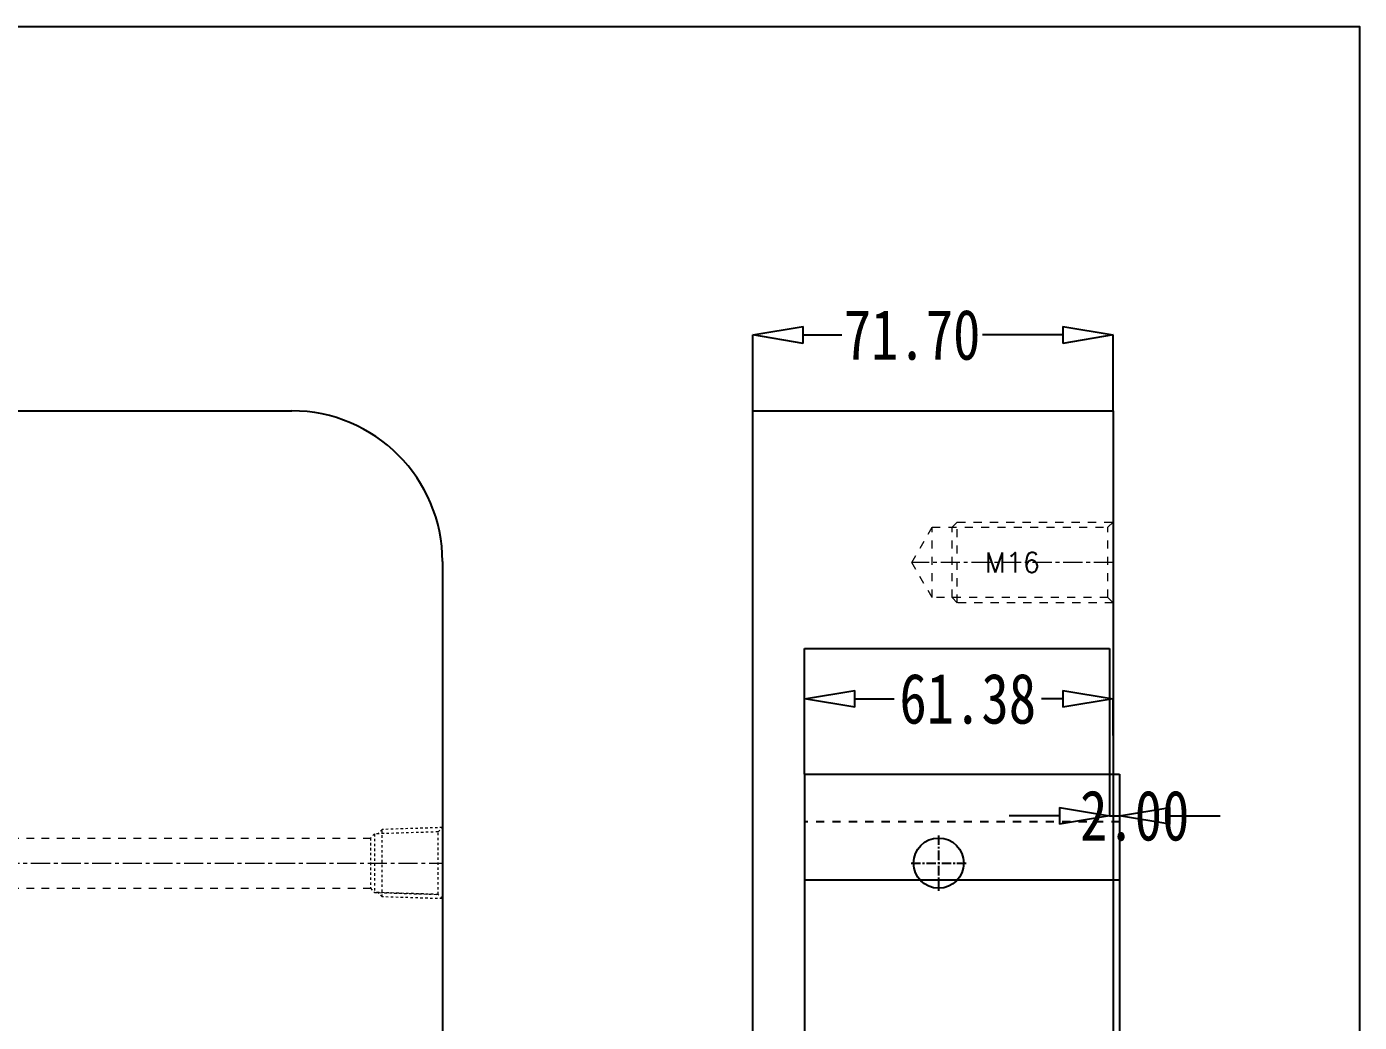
# Model space of a CAD drawing. Header units: millimetres. Extents: x 564 to 2602, y -1989 to 1042.
# Drawn here: x 2336.7 to 2602, y -789.6 to -591.4 of the extents above; entities that cross this region are included whole.
import ezdxf
from ezdxf.enums import TextEntityAlignment as Align

# ---------------------------------------------------------------- set-up
doc = ezdxf.new("R2010")
doc.units = ezdxf.units.MM
doc.header["$LTSCALE"] = 16.335
doc.header["$PDMODE"] = 3
doc.header["$PDSIZE"] = 0.3125
doc.linetypes.add('CENTER', pattern=[0.6, 0.375, -0.075, 0.075, -0.075])
doc.linetypes.add('HIDDEN', pattern=[0.2, 0.1, -0.1])
doc.layers.get('0').update_dxf_attribs({"linetype": 'CONTINUOUS'})
doc.layers.get('Defpoints').update_dxf_attribs({"linetype": 'CONTINUOUS'})
doc.layers.add('cool', color=153, linetype='HIDDEN', lineweight=9)
doc.layers.add('screw', color=33, linetype='CONTINUOUS', lineweight=13)
doc.layers.add('DEFAULT_2', color=8, linetype='HIDDEN')
doc.styles.get("Standard").update_dxf_attribs({"font": 'txt', "width": 0.8})
doc.styles.add('TXT', font='txt.shx', dxfattribs={"bigfont": 'gbcbig.shx'})
doc.dimstyles.new('STANDARD$0', dxfattribs={"dimscale": 2, "dimtxt": 3, "dimasz": 3, "dimexe": 1.25, "dimexo": 0.625, "dimgap": 0.5, "dimtad": 0, "dimdsep": 46, "dimlunit": 6, "dimtxsty": 'Standard', "dimblk": 'CLOSEDBLANK', "dimcen": 0, "dimclrt": 2, "dimazin": 2, "dimtfac": 2, "dimtmove": 1, "dimatfit": 3, "dimfxl": 0, "dimtolj": 1, "dimtzin": 0, "dimarcsym": 0})

# ---------------------------------------------------------------- blocks, each defined once
blk = doc.blocks.new('_ClosedBlank')
at = {"color": 0, "linetype": 'ByBlock', "lineweight": -2}
for p, q in [((-1, 0.167), (0, 0)), ((-1, 0.167), (-1, -0.167)), ((0, 0), (-1, -0.167))]:
    blk.add_line(p, q, dxfattribs=at)
blk = doc.blocks.new('*D150')
at = {"color": 6, "linetype": 'Continuous', "lineweight": -2}
for p, q in [((2481.28, -667.87), (2481.28, -652.77)), ((2491.28, -652.77), (2498.98, -652.77)), ((2542.98, -652.77), (2526.98, -652.77)), ((2552.98, -667.87), (2552.98, -652.77))]:
    blk.add_line(p, q, dxfattribs=at)
at = {"layer": 'Defpoints', "color": 0}
for p in [(2481.28, -652.77), (2481.28, -667.87), (2552.98, -667.87)]:
    blk.add_point(p, dxfattribs=at)
at = {"color": 6, "lineweight": -2, "xscale": 10, "yscale": 10, "zscale": 10, "rotation": 180}
blk.add_blockref('_ClosedBlank', (2481.28, -652.77), dxfattribs=at)
at = {"color": 6, "lineweight": -2, "xscale": 10, "yscale": 10, "zscale": 10}
blk.add_blockref('_ClosedBlank', (2552.98, -652.77), dxfattribs=at)
at = {"color": 4, "insert": (2512.98, -652.77), "char_height": 10, "attachment_point": 5}
blk.add_mtext('\\A1;71.70', dxfattribs=at)
blk = doc.blocks.new('22')
for p, q in [((2481.28, -667.87), (2552.98, -667.87)), ((2481.28, -1022.87), (2481.28, -667.87)), ((2552.98, -667.87), (2552.98, -1022.87)), ((2552.98, -1022.87), (2481.28, -1022.87))]:
    blk.add_line(p, q)
at = {"color": 1, "linetype": 'CENTER', "ltscale": 0.310989}
for p, q in [((2518.28, -763.37), (2518.28, -752.37)), ((2512.78, -757.87), (2523.78, -757.87)), ((2533.28, -816.37), (2533.28, -805.37)), ((2527.78, -810.87), (2538.78, -810.87)), ((2533.28, -898.37), (2533.28, -887.37)), ((2527.78, -892.87), (2538.78, -892.87)), ((2533.28, -958.37), (2533.28, -947.37)), ((2527.78, -952.87), (2538.78, -952.87))]:
    blk.add_line(p, q, dxfattribs=at)
for centre in [(2518.28, -757.87), (2533.28, -810.87), (2533.28, -892.87), (2533.28, -952.87)]:
    blk.add_circle(centre, 5)
at = {"layer": 'screw', "color": 8, "linetype": 'HIDDEN', "ltscale": 0.995164}
for p, q in [((2512.94, -698.04), (2516.98, -691.04)), ((2516.98, -691.04), (2551.98, -691.04)), ((2516.98, -705.04), (2516.98, -691.04)), ((2551.98, -691.04), (2552.98, -690.04)), ((2551.98, -705.04), (2551.98, -691.04)), ((2516.98, -705.04), (2512.94, -698.04)), ((2551.98, -705.04), (2516.98, -705.04)), ((2552.98, -706.04), (2551.98, -705.04))]:
    blk.add_line(p, q, dxfattribs=at)
at = {"layer": 'screw', "color": 92, "linetype": 'HIDDEN', "ltscale": 0.995164}
for p, q in [((2520.98, -691.04), (2521.98, -690.04)), ((2520.98, -705.04), (2520.98, -691.04)), ((2521.98, -690.04), (2552.98, -690.04)), ((2521.98, -706.04), (2521.98, -690.04)), ((2521.98, -706.04), (2520.98, -705.04)), ((2552.98, -706.04), (2521.98, -706.04))]:
    blk.add_line(p, q, dxfattribs=at)
at = {"layer": 'screw', "color": 1, "linetype": 'CENTER', "ltscale": 0.621977}
blk.add_line((2552.98, -698.04), (2512.94, -698.04), dxfattribs=at)
at = {"layer": 'screw', "color": 6, "linetype": 'HIDDEN', "ltscale": 0.995164, "style": 'TXT'}
blk.add_text('M16', height=4, dxfattribs=at).set_placement((2532.96, -698.04), align=Align.MIDDLE)
blk = doc.blocks.new('24')
at = {"color": 7, "linetype": 'Continuous'}
for p, q in [((2985.82, -663.34), (3048.52, -663.34)), ((2985.82, -663.34), (2985.82, -914.34)), ((3048.52, -663.34), (3048.52, -914.34)), ((2985.82, -684.34), (3048.52, -684.34))]:
    blk.add_line(p, q, dxfattribs=at)
at = {"layer": 'DEFAULT_2', "color": 8, "linetype": 'HIDDEN'}
blk.add_line((3048.52, -672.84), (2985.82, -672.84), dxfattribs=at)
blk = doc.blocks.new('cool_jt_f12')
at = {"layer": 'cool', "ltscale": 0.3}
for p, q in [((0, 7.0785), (0.856, 6.2225)), ((0, 7.0785), (12, 6.7035)), ((0.856, 6.2225), (0.856, -6.2225)), ((13.5, 5.827375), (0.856, 6.2225)), ((0.856, 6.2225), (13.5, 5.827375)), ((12, 6.7035), (12.856, 5.8475)), ((12, 6.7035), (12, -6.7035)), ((14.327375, 5), (13.5, 5.827375)), ((13.5, -5.827375), (13.5, 5.827375)), ((14.327375, -5), (14.327375, 5)), ((13.5, -5.827375), (14.327375, -5)), ((0.856, -6.2225), (0, -7.0785)), ((0, -7.0785), (12, -6.7035)), ((0.856, -6.2225), (13.5, -5.827375)), ((12, -6.7035), (12.856, -5.8475))]:
    blk.add_line(p, q, dxfattribs=at)
blk = doc.blocks.new('*D161')
at = {"color": 6, "linetype": 'Continuous', "lineweight": -2}
for p, q in [((2491.6, -740.17), (2491.6, -725.19)), ((2501.6, -725.19), (2509.4, -725.19)), ((2542.98, -725.19), (2538.74, -725.19)), ((2552.98, -732.44), (2552.98, -725.19))]:
    blk.add_line(p, q, dxfattribs=at)
at = {"layer": 'Defpoints', "color": 0}
for p in [(2491.6, -725.19), (2552.98, -732.44), (2491.6, -740.17)]:
    blk.add_point(p, dxfattribs=at)
at = {"color": 6, "lineweight": -2, "xscale": 10, "yscale": 10, "zscale": 10, "rotation": 180}
blk.add_blockref('_ClosedBlank', (2491.6, -725.19), dxfattribs=at)
at = {"color": 6, "lineweight": -2, "xscale": 10, "yscale": 10, "zscale": 10}
blk.add_blockref('_ClosedBlank', (2552.98, -725.19), dxfattribs=at)
at = {"color": 4, "insert": (2524.07, -725.19), "char_height": 10, "attachment_point": 5}
blk.add_mtext('\\A1;61.38', dxfattribs=at)
blk = doc.blocks.new('*D162')
at = {"color": 6, "linetype": 'Continuous', "lineweight": -2}
for p, q in [((2552.3, -733.13), (2552.3, -748.45)), ((2554.3, -740.17), (2554.3, -748.45)), ((2542.3, -748.45), (2532.3, -748.45)), ((2552.3, -748.45), (2554.3, -748.45)), ((2564.3, -748.45), (2574.3, -748.45))]:
    blk.add_line(p, q, dxfattribs=at)
at = {"layer": 'Defpoints', "color": 0}
for p in [(2552.3, -733.13), (2554.3, -740.17), (2554.3, -748.45)]:
    blk.add_point(p, dxfattribs=at)
at = {"color": 6, "lineweight": -2, "xscale": 10, "yscale": 10, "zscale": 10}
blk.add_blockref('_ClosedBlank', (2552.3, -748.45), dxfattribs=at)
at = {"color": 6, "lineweight": -2, "xscale": 10, "yscale": 10, "zscale": 10, "rotation": 180}
blk.add_blockref('_ClosedBlank', (2554.3, -748.45), dxfattribs=at)
at = {"color": 4, "insert": (2557.3, -748.45), "char_height": 10, "attachment_point": 5}
blk.add_mtext('\\A1;2.00', dxfattribs=at)

msp = doc.modelspace()

# ---------------------------------------------------------------- linework, layer by layer
for p, q in [((2044.507, -667.874), (2389.507, -667.874)), ((2419.507, -697.874), (2419.507, -992.874)), ((2491.598, -734.047), (2491.598, -715.152)), ((2491.598, -715.152), (2552.298, -715.152)), ((2552.298, -715.152), (2552.298, -733.128))]:
    msp.add_line(p, q)
msp.add_lwpolyline([(1878.227, -591.416), (2602.009, -591.416), (2602.009, -1143.293), (1878.227, -1143.293)], close=True)
msp.add_arc((2389.507, -697.874), 30, 0, 90)
at = {"layer": 'cool', "ltscale": 0.932966}
for p, q in [((2028.837, -752.874), (2405.177, -752.874)), ((2028.837, -762.874), (2405.177, -762.874))]:
    msp.add_line(p, q, dxfattribs=at)
at = {"layer": 'cool', "color": 1, "linetype": 'CENTER', "ltscale": 0.621977}
msp.add_line((2014.507, -757.874), (2419.507, -757.874), dxfattribs=at)

# ---------------------------------------------------------------- block references
for name, p in [('22', (0, 0)), ('24', (-494.221, -76.839))]:
    msp.add_blockref(name, p)
at = {"layer": 'cool', "ltscale": 0.932966, "rotation": 180}
msp.add_blockref('cool_jt_f12', (2419.507, -757.874), dxfattribs=at)

# ---------------------------------------------------------------- dimensions: what is measured, and where the dimension line sits
for base, p1, p2, picture, middle in [((2481.28, -652.775), (2552.98, -667.874), (2481.28, -667.874), '*D150', (2512.985, -652.775)), ((2491.598, -725.188), (2552.98, -732.44), (2491.598, -740.174), '*D161', (2524.071, -725.188)), ((2554.298, -748.448), (2552.298, -733.128), (2554.298, -740.174), '*D162', (2557.303, -748.448))]:
    dim = msp.add_linear_dim(base=base, p1=p1, p2=p2, dimstyle='STANDARD$0', override={"dimtxt": 5, "dimasz": 5, "dimexe": 0, "dimexo": 0, "dimgap": 0, "dimzin": 0, "dimclrd": 6, "dimclre": 6, "dimclrt": 4, "dimfxl": 1.25})
    dim.commit()
    dim.dimension.update_dxf_attribs({"geometry": picture, "text_midpoint": middle, "dimtype": 160})

doc.saveas('drawing.dxf')
